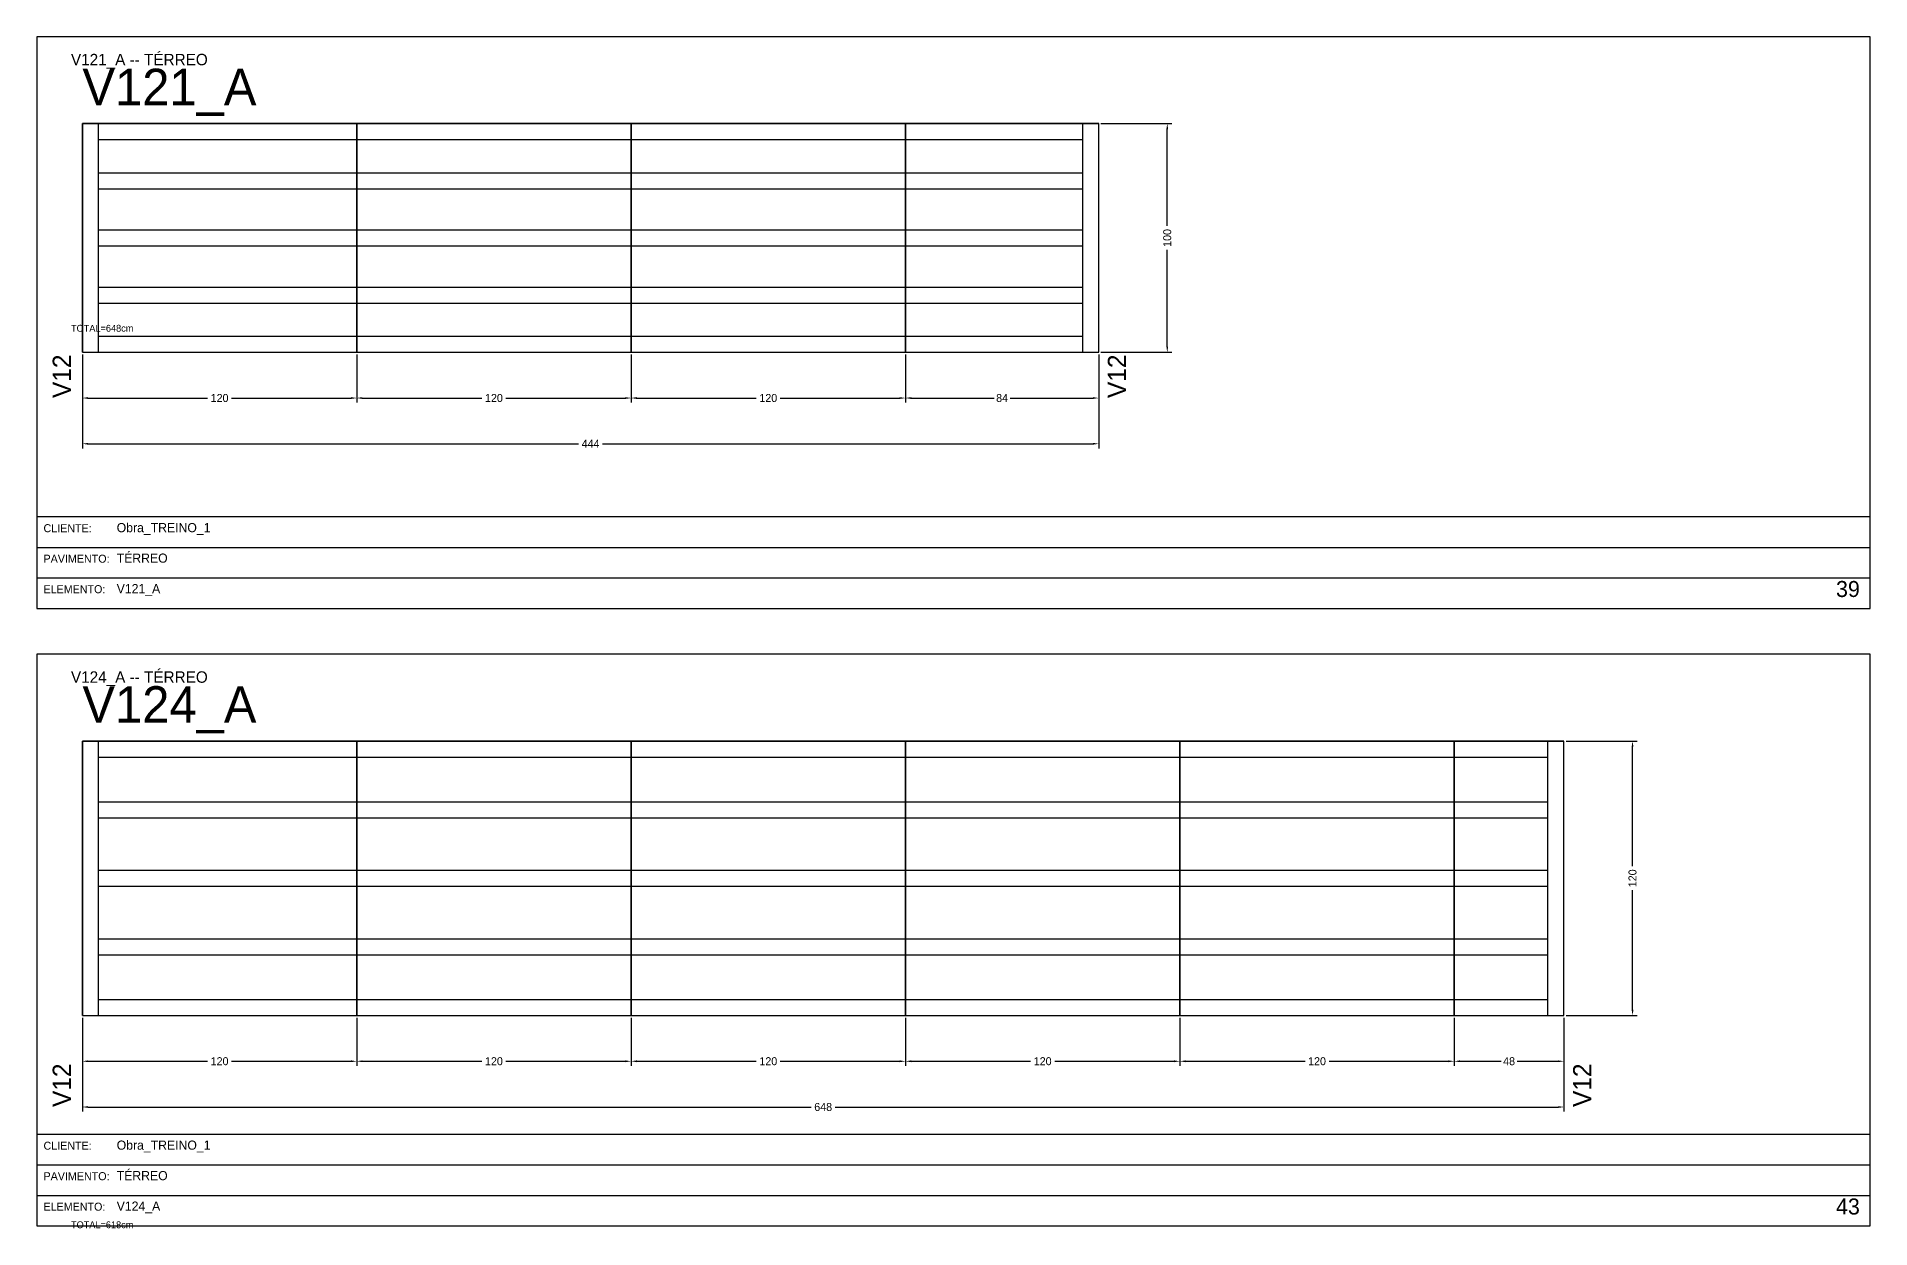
# Model space of a CAD drawing. Header units: metres. Extents: x 0 to 3268, y -4496 to 124.
# Drawn here: x 1644 to 2446, y -3153 to -2632 of the extents above; entities that cross this region are included whole.
import ezdxf

# ---------------------------------------------------------------- set-up
doc = ezdxf.new("R2010")
doc.units = ezdxf.units.M
for name, color, linetype in [('5', 5, 'Continuous'), ('BORDA_CELULA', 9, 'Continuous'), ('CARIMBO', 9, 'Continuous'), ('COTA', 241, 'Continuous'), ('NOMENCLATURA', 7, 'Continuous'), ('Painéis', 200, 'Continuous'), ('SARR_2.2x7', 40, 'Continuous')]:
    doc.layers.add(name, color=color, linetype=linetype)
doc.dimstyles.new('COTA', dxfattribs={"dimtxt": 3.5, "dimasz": 2.5, "dimexe": 2, "dimexo": 1, "dimgap": 0.9, "dimtad": 1, "dimdec": 0, "dimrnd": 1, "dimcen": 2.5, "dimclrd": 4, "dimclre": 4, "dimclrt": 4, "dimazin": 3, "dimtfac": 1, "dimtmove": 0, "dimatfit": 3})

# ---------------------------------------------------------------- blocks, each defined once
blk = doc.blocks.new('_CLOSEDFILLED')
at = {"color": 0, "linetype": 'BYBLOCK'}
blk.add_solid([(-1, 0.16), (0, 0), (-1, -0.16)], dxfattribs=at)
blk = doc.blocks.new('*D355')
at = {"color": 4}
for p, q in [((1664, -2771), (1664, -2792)), ((1784, -2771), (1784, -2792)), ((1666.5, -2790), (1718.75, -2790)), ((1729.25, -2790), (1781.5, -2790))]:
    blk.add_line(p, q, dxfattribs=at)
at = {"layer": 'Defpoints'}
for p in [(1664, -2770), (1784, -2770), (1664, -2790)]:
    blk.add_point(p, dxfattribs=at)
at = {"layer": 'COTA', "color": 4, "xscale": 2.5, "yscale": 2.5, "rotation": 180}
blk.add_blockref('_CLOSEDFILLED', (1664, -2790), dxfattribs=at)
at = {"layer": 'COTA', "color": 4, "xscale": 2.5, "yscale": 2.5}
blk.add_blockref('_CLOSEDFILLED', (1784, -2790), dxfattribs=at)
at = {"layer": 'COTA', "color": 4, "insert": (1724, -2790), "char_height": 3.5, "attachment_point": 5}
blk.add_mtext('120', dxfattribs=at)
blk = doc.blocks.new('*D356')
at = {"color": 4}
for p, q in [((1784, -2771), (1784, -2792)), ((1904, -2771), (1904, -2792)), ((1786.5, -2790), (1838.75, -2790)), ((1849.25, -2790), (1901.5, -2790))]:
    blk.add_line(p, q, dxfattribs=at)
at = {"layer": 'Defpoints'}
for p in [(1784, -2770), (1904, -2770), (1784, -2790)]:
    blk.add_point(p, dxfattribs=at)
at = {"layer": 'COTA', "color": 4, "xscale": 2.5, "yscale": 2.5, "rotation": 180}
blk.add_blockref('_CLOSEDFILLED', (1784, -2790), dxfattribs=at)
at = {"layer": 'COTA', "color": 4, "xscale": 2.5, "yscale": 2.5}
blk.add_blockref('_CLOSEDFILLED', (1904, -2790), dxfattribs=at)
at = {"layer": 'COTA', "color": 4, "insert": (1844, -2790), "char_height": 3.5, "attachment_point": 5}
blk.add_mtext('120', dxfattribs=at)
blk = doc.blocks.new('*D357')
at = {"color": 4}
for p, q in [((1904, -2771), (1904, -2792)), ((2024, -2771), (2024, -2792)), ((1906.5, -2790), (1958.75, -2790)), ((1969.25, -2790), (2021.5, -2790))]:
    blk.add_line(p, q, dxfattribs=at)
at = {"layer": 'Defpoints'}
for p in [(1904, -2770), (2024, -2770), (1904, -2790)]:
    blk.add_point(p, dxfattribs=at)
at = {"layer": 'COTA', "color": 4, "xscale": 2.5, "yscale": 2.5, "rotation": 180}
blk.add_blockref('_CLOSEDFILLED', (1904, -2790), dxfattribs=at)
at = {"layer": 'COTA', "color": 4, "xscale": 2.5, "yscale": 2.5}
blk.add_blockref('_CLOSEDFILLED', (2024, -2790), dxfattribs=at)
at = {"layer": 'COTA', "color": 4, "insert": (1964, -2790), "char_height": 3.5, "attachment_point": 5}
blk.add_mtext('120', dxfattribs=at)
blk = doc.blocks.new('*D358')
at = {"color": 4}
for p, q in [((2024, -2771), (2024, -2792)), ((2108.5, -2771), (2108.5, -2792)), ((2026.5, -2790), (2062.75, -2790)), ((2069.75, -2790), (2106, -2790))]:
    blk.add_line(p, q, dxfattribs=at)
at = {"layer": 'Defpoints'}
for p in [(2024, -2770), (2108.5, -2770), (2024, -2790)]:
    blk.add_point(p, dxfattribs=at)
at = {"layer": 'COTA', "color": 4, "xscale": 2.5, "yscale": 2.5, "rotation": 180}
blk.add_blockref('_CLOSEDFILLED', (2024, -2790), dxfattribs=at)
at = {"layer": 'COTA', "color": 4, "xscale": 2.5, "yscale": 2.5}
blk.add_blockref('_CLOSEDFILLED', (2108.5, -2790), dxfattribs=at)
at = {"layer": 'COTA', "color": 4, "insert": (2066.25, -2790), "char_height": 3.5, "attachment_point": 5}
blk.add_mtext('84', dxfattribs=at)
blk = doc.blocks.new('*D359')
at = {"color": 4}
for p, q in [((1664, -2771), (1664, -2812)), ((2108.5, -2771), (2108.5, -2812)), ((1666.5, -2810), (1881, -2810)), ((1891.5, -2810), (2106, -2810))]:
    blk.add_line(p, q, dxfattribs=at)
at = {"layer": 'Defpoints'}
for p in [(1664, -2770), (2108.5, -2770), (1664, -2810)]:
    blk.add_point(p, dxfattribs=at)
at = {"layer": 'COTA', "color": 4, "xscale": 2.5, "yscale": 2.5, "rotation": 180}
blk.add_blockref('_CLOSEDFILLED', (1664, -2810), dxfattribs=at)
at = {"layer": 'COTA', "color": 4, "xscale": 2.5, "yscale": 2.5}
blk.add_blockref('_CLOSEDFILLED', (2108.5, -2810), dxfattribs=at)
at = {"layer": 'COTA', "color": 4, "insert": (1886.25, -2810), "char_height": 3.5, "attachment_point": 5}
blk.add_mtext('444', dxfattribs=at)
blk = doc.blocks.new('*D360')
at = {"color": 4}
for p, q in [((2109.5, -2670), (2140.5, -2670)), ((2138.5, -2714.75), (2138.5, -2672.5)), ((2138.5, -2767.5), (2138.5, -2725.25)), ((2109.5, -2770), (2140.5, -2770))]:
    blk.add_line(p, q, dxfattribs=at)
at = {"layer": 'Defpoints'}
for p in [(2108.5, -2670), (2108.5, -2770), (2138.5, -2770)]:
    blk.add_point(p, dxfattribs=at)
at = {"layer": 'COTA', "color": 4, "xscale": 2.5, "yscale": 2.5}
for p, rotation in [((2138.5, -2670), 90), ((2138.5, -2770), 270)]:
    blk.add_blockref('_CLOSEDFILLED', p, dxfattribs=dict(at, rotation=rotation))
at = {"layer": 'COTA', "color": 4, "insert": (2138.5, -2720), "char_height": 3.5, "attachment_point": 5, "rotation": 90}
blk.add_mtext('100', dxfattribs=at)
blk = doc.blocks.new('*D361')
at = {"color": 4}
for p, q in [((2109.5, -2670), (2140.5, -2670)), ((2138.5, -2714.75), (2138.5, -2672.5)), ((2138.5, -2767.5), (2138.5, -2725.25)), ((2109.5, -2770), (2140.5, -2770))]:
    blk.add_line(p, q, dxfattribs=at)
at = {"layer": 'Defpoints'}
for p in [(2108.5, -2670), (2108.5, -2770), (2138.5, -2770)]:
    blk.add_point(p, dxfattribs=at)
at = {"layer": 'COTA', "color": 4, "xscale": 2.5, "yscale": 2.5}
for p, rotation in [((2138.5, -2670), 90), ((2138.5, -2770), 270)]:
    blk.add_blockref('_CLOSEDFILLED', p, dxfattribs=dict(at, rotation=rotation))
at = {"layer": 'COTA', "color": 4, "insert": (2138.5, -2720), "char_height": 3.5, "attachment_point": 5, "rotation": 90}
blk.add_mtext('100', dxfattribs=at)
blk = doc.blocks.new('*D362')
at = {"color": 4}
for p, q in [((2109.5, -2670), (2140.5, -2670)), ((2138.5, -2714.75), (2138.5, -2672.5)), ((2138.5, -2767.5), (2138.5, -2725.25)), ((2109.5, -2770), (2140.5, -2770))]:
    blk.add_line(p, q, dxfattribs=at)
at = {"layer": 'Defpoints'}
for p in [(2108.5, -2670), (2108.5, -2770), (2138.5, -2770)]:
    blk.add_point(p, dxfattribs=at)
at = {"layer": 'COTA', "color": 4, "xscale": 2.5, "yscale": 2.5}
for p, rotation in [((2138.5, -2670), 90), ((2138.5, -2770), 270)]:
    blk.add_blockref('_CLOSEDFILLED', p, dxfattribs=dict(at, rotation=rotation))
at = {"layer": 'COTA', "color": 4, "insert": (2138.5, -2720), "char_height": 3.5, "attachment_point": 5, "rotation": 90}
blk.add_mtext('100', dxfattribs=at)
blk = doc.blocks.new('*D363')
at = {"color": 4}
for p, q in [((2109.5, -2670), (2140.5, -2670)), ((2138.5, -2714.75), (2138.5, -2672.5)), ((2138.5, -2767.5), (2138.5, -2725.25)), ((2109.5, -2770), (2140.5, -2770))]:
    blk.add_line(p, q, dxfattribs=at)
at = {"layer": 'Defpoints'}
for p in [(2108.5, -2670), (2108.5, -2770), (2138.5, -2770)]:
    blk.add_point(p, dxfattribs=at)
at = {"layer": 'COTA', "color": 4, "xscale": 2.5, "yscale": 2.5}
for p, rotation in [((2138.5, -2670), 90), ((2138.5, -2770), 270)]:
    blk.add_blockref('_CLOSEDFILLED', p, dxfattribs=dict(at, rotation=rotation))
at = {"layer": 'COTA', "color": 4, "insert": (2138.5, -2720), "char_height": 3.5, "attachment_point": 5, "rotation": 90}
blk.add_mtext('100', dxfattribs=at)
blk = doc.blocks.new('*D391')
at = {"color": 4}
for p, q in [((1664, -3061), (1664, -3082)), ((1784, -3061), (1784, -3082)), ((1666.5, -3080), (1718.75, -3080)), ((1729.25, -3080), (1781.5, -3080))]:
    blk.add_line(p, q, dxfattribs=at)
at = {"layer": 'Defpoints'}
for p in [(1664, -3060), (1784, -3060), (1664, -3080)]:
    blk.add_point(p, dxfattribs=at)
at = {"layer": 'COTA', "color": 4, "xscale": 2.5, "yscale": 2.5, "rotation": 180}
blk.add_blockref('_CLOSEDFILLED', (1664, -3080), dxfattribs=at)
at = {"layer": 'COTA', "color": 4, "xscale": 2.5, "yscale": 2.5}
blk.add_blockref('_CLOSEDFILLED', (1784, -3080), dxfattribs=at)
at = {"layer": 'COTA', "color": 4, "insert": (1724, -3080), "char_height": 3.5, "attachment_point": 5}
blk.add_mtext('120', dxfattribs=at)
blk = doc.blocks.new('*D392')
at = {"color": 4}
for p, q in [((1784, -3061), (1784, -3082)), ((1904, -3061), (1904, -3082)), ((1786.5, -3080), (1838.75, -3080)), ((1849.25, -3080), (1901.5, -3080))]:
    blk.add_line(p, q, dxfattribs=at)
at = {"layer": 'Defpoints'}
for p in [(1784, -3060), (1904, -3060), (1784, -3080)]:
    blk.add_point(p, dxfattribs=at)
at = {"layer": 'COTA', "color": 4, "xscale": 2.5, "yscale": 2.5, "rotation": 180}
blk.add_blockref('_CLOSEDFILLED', (1784, -3080), dxfattribs=at)
at = {"layer": 'COTA', "color": 4, "xscale": 2.5, "yscale": 2.5}
blk.add_blockref('_CLOSEDFILLED', (1904, -3080), dxfattribs=at)
at = {"layer": 'COTA', "color": 4, "insert": (1844, -3080), "char_height": 3.5, "attachment_point": 5}
blk.add_mtext('120', dxfattribs=at)
blk = doc.blocks.new('*D393')
at = {"color": 4}
for p, q in [((1904, -3061), (1904, -3082)), ((2024, -3061), (2024, -3082)), ((1906.5, -3080), (1958.75, -3080)), ((1969.25, -3080), (2021.5, -3080))]:
    blk.add_line(p, q, dxfattribs=at)
at = {"layer": 'Defpoints'}
for p in [(1904, -3060), (2024, -3060), (1904, -3080)]:
    blk.add_point(p, dxfattribs=at)
at = {"layer": 'COTA', "color": 4, "xscale": 2.5, "yscale": 2.5, "rotation": 180}
blk.add_blockref('_CLOSEDFILLED', (1904, -3080), dxfattribs=at)
at = {"layer": 'COTA', "color": 4, "xscale": 2.5, "yscale": 2.5}
blk.add_blockref('_CLOSEDFILLED', (2024, -3080), dxfattribs=at)
at = {"layer": 'COTA', "color": 4, "insert": (1964, -3080), "char_height": 3.5, "attachment_point": 5}
blk.add_mtext('120', dxfattribs=at)
blk = doc.blocks.new('*D394')
at = {"color": 4}
for p, q in [((2024, -3061), (2024, -3082)), ((2144, -3061), (2144, -3082)), ((2026.5, -3080), (2078.75, -3080)), ((2089.25, -3080), (2141.5, -3080))]:
    blk.add_line(p, q, dxfattribs=at)
at = {"layer": 'Defpoints'}
for p in [(2024, -3060), (2144, -3060), (2024, -3080)]:
    blk.add_point(p, dxfattribs=at)
at = {"layer": 'COTA', "color": 4, "xscale": 2.5, "yscale": 2.5, "rotation": 180}
blk.add_blockref('_CLOSEDFILLED', (2024, -3080), dxfattribs=at)
at = {"layer": 'COTA', "color": 4, "xscale": 2.5, "yscale": 2.5}
blk.add_blockref('_CLOSEDFILLED', (2144, -3080), dxfattribs=at)
at = {"layer": 'COTA', "color": 4, "insert": (2084, -3080), "char_height": 3.5, "attachment_point": 5}
blk.add_mtext('120', dxfattribs=at)
blk = doc.blocks.new('*D395')
at = {"color": 4}
for p, q in [((2144, -3061), (2144, -3082)), ((2264, -3061), (2264, -3082)), ((2146.5, -3080), (2198.75, -3080)), ((2209.25, -3080), (2261.5, -3080))]:
    blk.add_line(p, q, dxfattribs=at)
at = {"layer": 'Defpoints'}
for p in [(2144, -3060), (2264, -3060), (2144, -3080)]:
    blk.add_point(p, dxfattribs=at)
at = {"layer": 'COTA', "color": 4, "xscale": 2.5, "yscale": 2.5, "rotation": 180}
blk.add_blockref('_CLOSEDFILLED', (2144, -3080), dxfattribs=at)
at = {"layer": 'COTA', "color": 4, "xscale": 2.5, "yscale": 2.5}
blk.add_blockref('_CLOSEDFILLED', (2264, -3080), dxfattribs=at)
at = {"layer": 'COTA', "color": 4, "insert": (2204, -3080), "char_height": 3.5, "attachment_point": 5}
blk.add_mtext('120', dxfattribs=at)
blk = doc.blocks.new('*D396')
at = {"color": 4}
for p, q in [((2264, -3061), (2264, -3082)), ((2312, -3061), (2312, -3082)), ((2266.5, -3080), (2284.5, -3080)), ((2291.5, -3080), (2309.5, -3080))]:
    blk.add_line(p, q, dxfattribs=at)
at = {"layer": 'Defpoints'}
for p in [(2264, -3060), (2312, -3060), (2264, -3080)]:
    blk.add_point(p, dxfattribs=at)
at = {"layer": 'COTA', "color": 4, "xscale": 2.5, "yscale": 2.5, "rotation": 180}
blk.add_blockref('_CLOSEDFILLED', (2264, -3080), dxfattribs=at)
at = {"layer": 'COTA', "color": 4, "xscale": 2.5, "yscale": 2.5}
blk.add_blockref('_CLOSEDFILLED', (2312, -3080), dxfattribs=at)
at = {"layer": 'COTA', "color": 4, "insert": (2288, -3080), "char_height": 3.5, "attachment_point": 5}
blk.add_mtext('48', dxfattribs=at)
blk = doc.blocks.new('*D397')
at = {"color": 4}
for p, q in [((1664, -3061), (1664, -3102)), ((2312, -3061), (2312, -3102)), ((1666.5, -3100), (1982.75, -3100)), ((1993.25, -3100), (2309.5, -3100))]:
    blk.add_line(p, q, dxfattribs=at)
at = {"layer": 'Defpoints'}
for p in [(1664, -3060), (2312, -3060), (1664, -3100)]:
    blk.add_point(p, dxfattribs=at)
at = {"layer": 'COTA', "color": 4, "xscale": 2.5, "yscale": 2.5, "rotation": 180}
blk.add_blockref('_CLOSEDFILLED', (1664, -3100), dxfattribs=at)
at = {"layer": 'COTA', "color": 4, "xscale": 2.5, "yscale": 2.5}
blk.add_blockref('_CLOSEDFILLED', (2312, -3100), dxfattribs=at)
at = {"layer": 'COTA', "color": 4, "insert": (1988, -3100), "char_height": 3.5, "attachment_point": 5}
blk.add_mtext('648', dxfattribs=at)
blk = doc.blocks.new('*D398')
at = {"color": 4}
for p, q in [((2313, -2940), (2344, -2940)), ((2342, -2994.75), (2342, -2942.5)), ((2342, -3057.5), (2342, -3005.25)), ((2313, -3060), (2344, -3060))]:
    blk.add_line(p, q, dxfattribs=at)
at = {"layer": 'Defpoints'}
for p in [(2312, -2940), (2312, -3060), (2342, -3060)]:
    blk.add_point(p, dxfattribs=at)
at = {"layer": 'COTA', "color": 4, "xscale": 2.5, "yscale": 2.5}
for p, rotation in [((2342, -2940), 90), ((2342, -3060), 270)]:
    blk.add_blockref('_CLOSEDFILLED', p, dxfattribs=dict(at, rotation=rotation))
at = {"layer": 'COTA', "color": 4, "insert": (2342, -3000), "char_height": 3.5, "attachment_point": 5, "rotation": 90}
blk.add_mtext('120', dxfattribs=at)
blk = doc.blocks.new('*D399')
at = {"color": 4}
for p, q in [((2313, -2940), (2344, -2940)), ((2342, -2994.75), (2342, -2942.5)), ((2342, -3057.5), (2342, -3005.25)), ((2313, -3060), (2344, -3060))]:
    blk.add_line(p, q, dxfattribs=at)
at = {"layer": 'Defpoints'}
for p in [(2312, -2940), (2312, -3060), (2342, -3060)]:
    blk.add_point(p, dxfattribs=at)
at = {"layer": 'COTA', "color": 4, "xscale": 2.5, "yscale": 2.5}
for p, rotation in [((2342, -2940), 90), ((2342, -3060), 270)]:
    blk.add_blockref('_CLOSEDFILLED', p, dxfattribs=dict(at, rotation=rotation))
at = {"layer": 'COTA', "color": 4, "insert": (2342, -3000), "char_height": 3.5, "attachment_point": 5, "rotation": 90}
blk.add_mtext('120', dxfattribs=at)
blk = doc.blocks.new('*D400')
at = {"color": 4}
for p, q in [((2313, -2940), (2344, -2940)), ((2342, -2994.75), (2342, -2942.5)), ((2342, -3057.5), (2342, -3005.25)), ((2313, -3060), (2344, -3060))]:
    blk.add_line(p, q, dxfattribs=at)
at = {"layer": 'Defpoints'}
for p in [(2312, -2940), (2312, -3060), (2342, -3060)]:
    blk.add_point(p, dxfattribs=at)
at = {"layer": 'COTA', "color": 4, "xscale": 2.5, "yscale": 2.5}
for p, rotation in [((2342, -2940), 90), ((2342, -3060), 270)]:
    blk.add_blockref('_CLOSEDFILLED', p, dxfattribs=dict(at, rotation=rotation))
at = {"layer": 'COTA', "color": 4, "insert": (2342, -3000), "char_height": 3.5, "attachment_point": 5, "rotation": 90}
blk.add_mtext('120', dxfattribs=at)
blk = doc.blocks.new('*D401')
at = {"color": 4}
for p, q in [((2313, -2940), (2344, -2940)), ((2342, -2994.75), (2342, -2942.5)), ((2342, -3057.5), (2342, -3005.25)), ((2313, -3060), (2344, -3060))]:
    blk.add_line(p, q, dxfattribs=at)
at = {"layer": 'Defpoints'}
for p in [(2312, -2940), (2312, -3060), (2342, -3060)]:
    blk.add_point(p, dxfattribs=at)
at = {"layer": 'COTA', "color": 4, "xscale": 2.5, "yscale": 2.5}
for p, rotation in [((2342, -2940), 90), ((2342, -3060), 270)]:
    blk.add_blockref('_CLOSEDFILLED', p, dxfattribs=dict(at, rotation=rotation))
at = {"layer": 'COTA', "color": 4, "insert": (2342, -3000), "char_height": 3.5, "attachment_point": 5, "rotation": 90}
blk.add_mtext('120', dxfattribs=at)
blk = doc.blocks.new('*D402')
at = {"color": 4}
for p, q in [((2313, -2940), (2344, -2940)), ((2342, -2994.75), (2342, -2942.5)), ((2342, -3057.5), (2342, -3005.25)), ((2313, -3060), (2344, -3060))]:
    blk.add_line(p, q, dxfattribs=at)
at = {"layer": 'Defpoints'}
for p in [(2312, -2940), (2312, -3060), (2342, -3060)]:
    blk.add_point(p, dxfattribs=at)
at = {"layer": 'COTA', "color": 4, "xscale": 2.5, "yscale": 2.5}
for p, rotation in [((2342, -2940), 90), ((2342, -3060), 270)]:
    blk.add_blockref('_CLOSEDFILLED', p, dxfattribs=dict(at, rotation=rotation))
at = {"layer": 'COTA', "color": 4, "insert": (2342, -3000), "char_height": 3.5, "attachment_point": 5, "rotation": 90}
blk.add_mtext('120', dxfattribs=at)
blk = doc.blocks.new('*D403')
at = {"color": 4}
for p, q in [((2313, -2940), (2344, -2940)), ((2342, -2994.75), (2342, -2942.5)), ((2342, -3057.5), (2342, -3005.25)), ((2313, -3060), (2344, -3060))]:
    blk.add_line(p, q, dxfattribs=at)
at = {"layer": 'Defpoints'}
for p in [(2312, -2940), (2312, -3060), (2342, -3060)]:
    blk.add_point(p, dxfattribs=at)
at = {"layer": 'COTA', "color": 4, "xscale": 2.5, "yscale": 2.5}
for p, rotation in [((2342, -2940), 90), ((2342, -3060), 270)]:
    blk.add_blockref('_CLOSEDFILLED', p, dxfattribs=dict(at, rotation=rotation))
at = {"layer": 'COTA', "color": 4, "insert": (2342, -3000), "char_height": 3.5, "attachment_point": 5, "rotation": 90}
blk.add_mtext('120', dxfattribs=at)

msp = doc.modelspace()

# ---------------------------------------------------------------- linework, layer by layer
at = {"layer": 'BORDA_CELULA'}
for points in [[(1644, -2882), (2446, -2882), (2446, -2632), (1644, -2632)], [(1644, -2882), (2446, -2882), (2446, -2842), (1644, -2842)], [(1644, -3152), (2446, -3152), (2446, -2902), (1644, -2902)], [(1644, -3152), (2446, -3152), (2446, -3112), (1644, -3112)]]:
    msp.add_lwpolyline(points, close=True, dxfattribs=at)
at = {"layer": 'CARIMBO'}
for p, q in [((1644, -2855.33), (2446, -2855.33)), ((1644, -2868.67), (2446, -2868.67)), ((1644, -2882), (2446, -2882)), ((1644, -3125.33), (2446, -3125.33)), ((1644, -3138.67), (2446, -3138.67)), ((1644, -3152), (2446, -3152))]:
    msp.add_line(p, q, dxfattribs=at)
at = {"layer": 'Painéis'}
for points in [[(1664, -2770), (1664, -2670)], [(1664, -2670), (1784, -2670)], [(1664, -2770), (1784, -2770), (1784, -2670), (1664, -2670), (1664, -2770)], [(1784, -2770), (1784, -2670)], [(1784, -2670), (1904, -2670)], [(1784, -2770), (1904, -2770), (1904, -2670), (1784, -2670), (1784, -2770)], [(1904, -2770), (1904, -2670)], [(1904, -2670), (2024, -2670)], [(1904, -2770), (2024, -2770), (2024, -2670), (1904, -2670), (1904, -2770)], [(2024, -2770), (2024, -2670)], [(2024, -2670), (2108.5, -2670)], [(2024, -2770), (2108.5, -2770), (2108.5, -2670), (2024, -2670), (2024, -2770)], [(2108.5, -2770), (2108.5, -2670)], [(1664, -2770), (1784, -2770)], [(1784, -2770), (1904, -2770)], [(1904, -2770), (2024, -2770)], [(2024, -2770), (2108.5, -2770)], [(1664, -3060), (1664, -2940)], [(1664, -2940), (1784, -2940)], [(1664, -3060), (1784, -3060), (1784, -2940), (1664, -2940), (1664, -3060)], [(1784, -3060), (1784, -2940)], [(1784, -2940), (1904, -2940)], [(1784, -3060), (1904, -3060), (1904, -2940), (1784, -2940), (1784, -3060)], [(1904, -3060), (1904, -2940)], [(1904, -2940), (2024, -2940)], [(1904, -3060), (2024, -3060), (2024, -2940), (1904, -2940), (1904, -3060)], [(2024, -3060), (2024, -2940)], [(2024, -2940), (2144, -2940)], [(2024, -3060), (2144, -3060), (2144, -2940), (2024, -2940), (2024, -3060)], [(2144, -3060), (2144, -2940)], [(2144, -2940), (2264, -2940)], [(2144, -3060), (2264, -3060), (2264, -2940), (2144, -2940), (2144, -3060)], [(2264, -3060), (2264, -2940)], [(2264, -2940), (2312, -2940)], [(2264, -3060), (2312, -3060), (2312, -2940), (2264, -2940), (2264, -3060)], [(2312, -3060), (2312, -2940)], [(1664, -3060), (1784, -3060)], [(1784, -3060), (1904, -3060)], [(1904, -3060), (2024, -3060)], [(2024, -3060), (2144, -3060)], [(2144, -3060), (2264, -3060)], [(2264, -3060), (2312, -3060)]]:
    msp.add_lwpolyline(points, dxfattribs=at)
at = {"layer": 'SARR_2.2x7'}
for points in [[(1671, -2770), (1671, -2670)], [(2101.5, -2770), (2101.5, -2670)], [(1671, -2677), (1784, -2677)], [(1784, -2677), (1904, -2677)], [(1904, -2677), (2024, -2677)], [(2024, -2677), (2101.5, -2677)], [(1671, -2691.5), (1784, -2691.5)], [(1784, -2691.5), (1904, -2691.5)], [(1904, -2691.5), (2024, -2691.5)], [(2024, -2691.5), (2101.5, -2691.5)], [(1671, -2698.5), (1784, -2698.5)], [(1784, -2698.5), (1904, -2698.5)], [(1904, -2698.5), (2024, -2698.5)], [(2024, -2698.5), (2101.5, -2698.5)], [(1671, -2716.5), (1784, -2716.5)], [(1784, -2716.5), (1904, -2716.5)], [(1904, -2716.5), (2024, -2716.5)], [(2024, -2716.5), (2101.5, -2716.5)], [(1671, -2723.5), (1784, -2723.5)], [(1784, -2723.5), (1904, -2723.5)], [(1904, -2723.5), (2024, -2723.5)], [(2024, -2723.5), (2101.5, -2723.5)], [(1671, -2741.5), (1784, -2741.5)], [(1784, -2741.5), (1904, -2741.5)], [(1904, -2741.5), (2024, -2741.5)], [(2024, -2741.5), (2101.5, -2741.5)], [(1671, -2748.5), (1784, -2748.5)], [(1784, -2748.5), (1904, -2748.5)], [(1904, -2748.5), (2024, -2748.5)], [(2024, -2748.5), (2101.5, -2748.5)], [(1671, -2763), (1784, -2763)], [(1784, -2763), (1904, -2763)], [(1904, -2763), (2024, -2763)], [(2024, -2763), (2101.5, -2763)], [(1671, -3060), (1671, -2940)], [(2305, -3060), (2305, -2940)], [(1671, -2947), (1784, -2947)], [(1784, -2947), (1904, -2947)], [(1904, -2947), (2024, -2947)], [(2024, -2947), (2144, -2947)], [(2144, -2947), (2264, -2947)], [(2264, -2947), (2305, -2947)], [(1671, -2966.5), (1784, -2966.5)], [(1784, -2966.5), (1904, -2966.5)], [(1904, -2966.5), (2024, -2966.5)], [(2024, -2966.5), (2144, -2966.5)], [(2144, -2966.5), (2264, -2966.5)], [(2264, -2966.5), (2305, -2966.5)], [(1671, -2973.5), (1784, -2973.5)], [(1784, -2973.5), (1904, -2973.5)], [(1904, -2973.5), (2024, -2973.5)], [(2024, -2973.5), (2144, -2973.5)], [(2144, -2973.5), (2264, -2973.5)], [(2264, -2973.5), (2305, -2973.5)], [(1671, -2996.5), (1784, -2996.5)], [(1784, -2996.5), (1904, -2996.5)], [(1904, -2996.5), (2024, -2996.5)], [(2024, -2996.5), (2144, -2996.5)], [(2144, -2996.5), (2264, -2996.5)], [(2264, -2996.5), (2305, -2996.5)], [(1671, -3003.5), (1784, -3003.5)], [(1784, -3003.5), (1904, -3003.5)], [(1904, -3003.5), (2024, -3003.5)], [(2024, -3003.5), (2144, -3003.5)], [(2144, -3003.5), (2264, -3003.5)], [(2264, -3003.5), (2305, -3003.5)], [(1671, -3026.5), (1784, -3026.5)], [(1784, -3026.5), (1904, -3026.5)], [(1904, -3026.5), (2024, -3026.5)], [(2024, -3026.5), (2144, -3026.5)], [(2144, -3026.5), (2264, -3026.5)], [(2264, -3026.5), (2305, -3026.5)], [(1671, -3033.5), (1784, -3033.5)], [(1784, -3033.5), (1904, -3033.5)], [(1904, -3033.5), (2024, -3033.5)], [(2024, -3033.5), (2144, -3033.5)], [(2144, -3033.5), (2264, -3033.5)], [(2264, -3033.5), (2305, -3033.5)], [(1671, -3053), (1784, -3053)], [(1784, -3053), (1904, -3053)], [(1904, -3053), (2024, -3053)], [(2024, -3053), (2144, -3053)], [(2144, -3053), (2264, -3053)], [(2264, -3053), (2305, -3053)]]:
    msp.add_lwpolyline(points, dxfattribs=at)

# ---------------------------------------------------------------- texts
at = {"layer": '5'}
for p in [(1659, -2790), (2120.5, -2790), (1659, -3100), (2324, -3100)]:
    msp.add_text('V12', height=8, rotation=90, dxfattribs=at).set_placement(p)
at = {"layer": 'CARIMBO', "color": 9}
for s, p in [('CLIENTE:', (1647, -2848.67)), ('PAVIMENTO:', (1647, -2862)), ('ELEMENTO:', (1647, -2875.33)), ('CLIENTE:', (1647, -3118.67)), ('PAVIMENTO:', (1647, -3132)), ('ELEMENTO:', (1647, -3145.33))]:
    msp.add_text(s, height=3.5, dxfattribs=at).set_placement(p)
at = {"layer": 'CARIMBO', "color": 2}
for s, p in [('Obra_TREINO_1', (1679, -2848.67)), ('TÉRREO', (1679, -2862)), ('V121_A', (1679, -2875.33)), ('Obra_TREINO_1', (1679, -3118.67)), ('TÉRREO', (1679, -3132)), ('V124_A', (1679, -3145.33))]:
    msp.add_text(s, height=4, dxfattribs=at).set_placement(p)
at = {"layer": 'CARIMBO', "color": 3}
for s, p in [('39', (2431, -2877)), ('43', (2431, -3147))]:
    msp.add_text(s, height=7, dxfattribs=at).set_placement(p)
at = {"layer": 'COTA'}
for s, p in [('TOTAL=648cm', (1659, -2761)), ('TOTAL=618cm', (1659, -3153))]:
    msp.add_text(s, height=3, dxfattribs=at).set_placement(p)
at = {"layer": 'NOMENCLATURA'}
for s, height, p in [('V121_A -- TÉRREO', 5, (1659, -2644.5)), ('V121_A', 16, (1664, -2662)), ('V124_A -- TÉRREO', 5, (1659, -2914.5)), ('V124_A', 16, (1664, -2932))]:
    msp.add_text(s, height=height, dxfattribs=at).set_placement(p)

# ---------------------------------------------------------------- dimensions: what is measured, and where the dimension line sits
at = {"layer": 'COTA'}
for base, p1, p2, picture, middle in [((2138.5, -2770), (2108.5, -2770), (2108.5, -2670), '*D360', (2138.5, -2720)), ((2138.5, -2770), (2108.5, -2770), (2108.5, -2670), '*D361', (2138.5, -2720)), ((2138.5, -2770), (2108.5, -2770), (2108.5, -2670), '*D362', (2138.5, -2720)), ((2138.5, -2770), (2108.5, -2770), (2108.5, -2670), '*D363', (2138.5, -2720)), ((2342, -3060), (2312, -3060), (2312, -2940), '*D398', (2342, -3000)), ((2342, -3060), (2312, -3060), (2312, -2940), '*D399', (2342, -3000)), ((2342, -3060), (2312, -3060), (2312, -2940), '*D400', (2342, -3000)), ((2342, -3060), (2312, -3060), (2312, -2940), '*D401', (2342, -3000)), ((2342, -3060), (2312, -3060), (2312, -2940), '*D402', (2342, -3000)), ((2342, -3060), (2312, -3060), (2312, -2940), '*D403', (2342, -3000))]:
    dim = msp.add_linear_dim(base=base, p1=p1, p2=p2, angle=90, dimstyle='COTA', dxfattribs=at)
    dim.commit()
    dim.dimension.update_dxf_attribs({"geometry": picture, "text_midpoint": middle})
for base, p1, p2, picture, middle in [((1664, -2790), (1664, -2770), (1784, -2770), '*D355', (1724, -2790)), ((1664, -2810), (1664, -2770), (2108.5, -2770), '*D359', (1886.25, -2810)), ((1784, -2790), (1784, -2770), (1904, -2770), '*D356', (1844, -2790)), ((1904, -2790), (1904, -2770), (2024, -2770), '*D357', (1964, -2790)), ((2024, -2790), (2024, -2770), (2108.5, -2770), '*D358', (2066.25, -2790)), ((1664, -3080), (1664, -3060), (1784, -3060), '*D391', (1724, -3080)), ((1664, -3100), (1664, -3060), (2312, -3060), '*D397', (1988, -3100)), ((1784, -3080), (1784, -3060), (1904, -3060), '*D392', (1844, -3080)), ((1904, -3080), (1904, -3060), (2024, -3060), '*D393', (1964, -3080)), ((2024, -3080), (2024, -3060), (2144, -3060), '*D394', (2084, -3080)), ((2144, -3080), (2144, -3060), (2264, -3060), '*D395', (2204, -3080)), ((2264, -3080), (2264, -3060), (2312, -3060), '*D396', (2288, -3080))]:
    dim = msp.add_linear_dim(base=base, p1=p1, p2=p2, dimstyle='COTA', dxfattribs=at)
    dim.commit()
    dim.dimension.update_dxf_attribs({"geometry": picture, "text_midpoint": middle})

doc.saveas('drawing.dxf')
